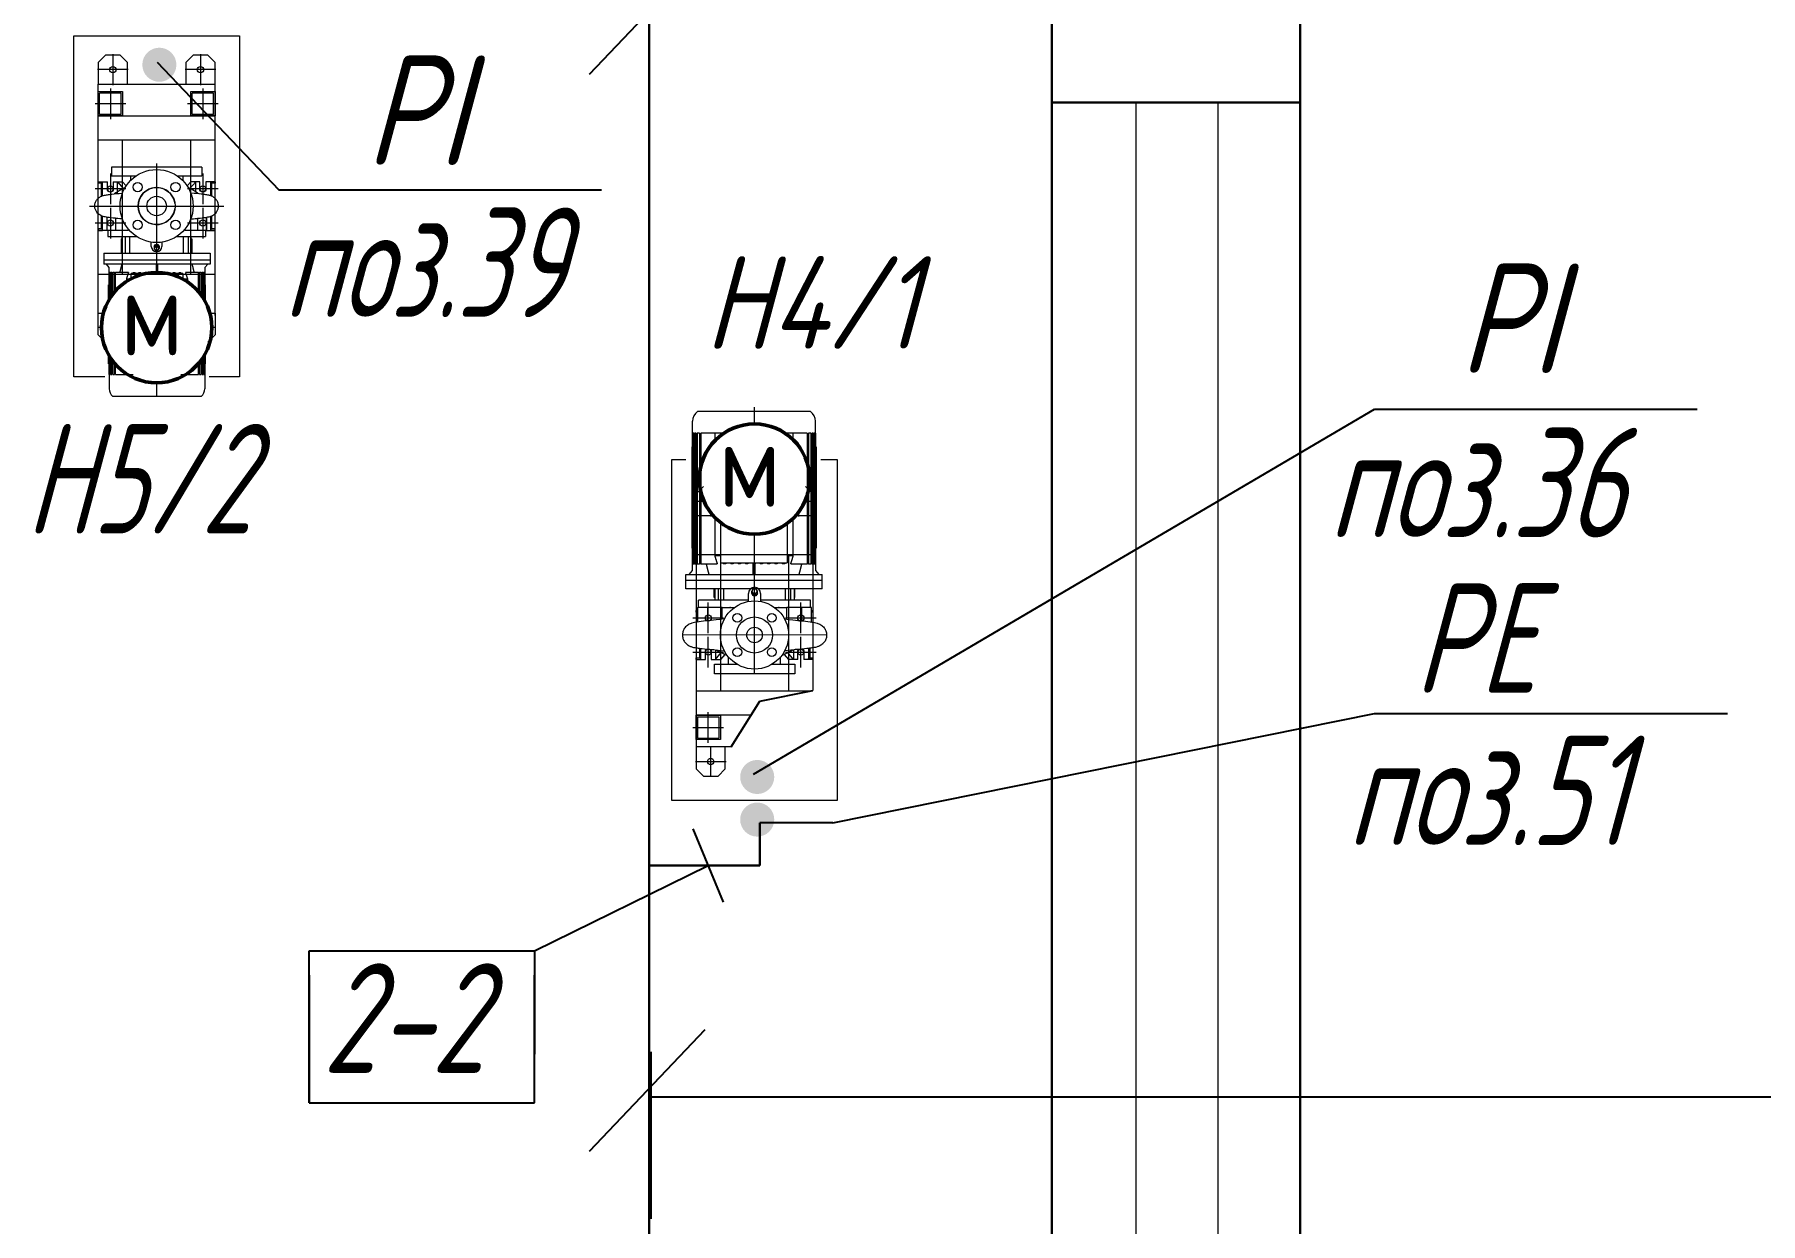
# Model space of a CAD drawing. Header units: millimetres. Extents: x 409 to 1826, y -2285 to 789.
# Drawn here: x 1062.7 to 1133.6, y 547.3 to 596.1 of the extents above; entities that cross this region are included whole.
import ezdxf

# ---------------------------------------------------------------- set-up
doc = ezdxf.new("R2010")
doc.units = ezdxf.units.MM
doc.linetypes.add('осевая', pattern=[50.8, 31.75, -6.35, 6.35, -6.35])
doc.linetypes.add('осевая2', pattern=[1.125, 0.75, -0.125, 0.125, -0.125])
for name, color, linetype, lineweight in [('1-основная-050 ж', 2, 'Continuous', 50), ('7-тонкая-текст.-02', 4, 'Continuous', 30), ('7-тонкая.текст-02', 4, 'Continuous', 30), ('Visible (ISO)', 7, 'Continuous', 50), ('АР_Стены наружные', 7, 'Continuous', 30), ('Опора', 22, 'Continuous', 15), ('осевая', 33, 'осевая', 13), ('Тонкая - 018', 254, 'Continuous', 18)]:
    doc.layers.add(name, color=color, linetype=linetype, lineweight=lineweight)
doc.layers.add('ТХ_Оси труб.', color=3, linetype='осевая')
doc.styles.add('2', font='simplex.shx', dxfattribs={"width": 0.8, "oblique": 15, "height": 3.5})
doc.styles.add('GOST тип А', font='GOST_A.TTF', dxfattribs={"oblique": 15})
doc.styles.get("Standard").update_dxf_attribs({"font": 'GOST_A.TTF', "oblique": 15})

msp = doc.modelspace()

# ---------------------------------------------------------------- hatches: boundary and pattern name
for points in [[(1068.541, 594.895, -1), (1067.141, 594.895, -1)], [(1093.096, 565.637, -1), (1091.696, 565.637, -1)], [(1093.096, 563.887, -1), (1091.696, 563.887, -1)]]:
    msp.add_hatch(color=7).paths.add_polyline_path(points)

# ---------------------------------------------------------------- linework, layer by layer
for p, q in [((1090.25, 599.5), (1085.5, 594.5)), ((1067.75, 595), (1072.75, 589.75)), ((1072.75, 589.75), (1082.5, 589.75)), ((1082.5, 589.75), (1086, 589.75)), ((1092.25, 565.75), (1117.75, 580.75)), ((1117.75, 580.75), (1123, 580.75)), ((1123, 580.75), (1131, 580.75)), ((1091.325, 566.87), (1092.5, 568.75)), ((1092.5, 568.75), (1094.686, 569.187)), ((1095.5, 563.75), (1117.75, 568.25)), ((1117.75, 568.25), (1132.25, 568.25)), ((1095.5, 563.75), (1092.5, 563.75)), ((1089.75, 563.5), (1091, 560.5)), ((1083.25, 558.5), (1090.375, 562)), ((1074, 552.25), (1074, 558.5)), ((1074, 558.5), (1078.5, 558.5)), ((1075.25, 558.5), (1083.25, 558.5)), ((1083.25, 558.5), (1083.25, 554.25)), ((1074, 557.5), (1074, 552.25)), ((1083.25, 552.25), (1083.25, 557.5)), ((1090.25, 555.25), (1085.5, 550.25)), ((1074, 552.25), (1078.5, 552.25)), ((1075.25, 552.25), (1083.25, 552.25)), ((1088.033, 552.5), (1187.25, 552.5))]:
    msp.add_line(p, q)
at = {"color": 7, "lineweight": 13}
for p, q in [((1064.329, 582.079), (1064.329, 596.079)), ((1064.329, 596.079), (1071.129, 596.079)), ((1071.129, 596.079), (1071.129, 582.079)), ((1065.6, 582.079), (1064.329, 582.079)), ((1071.129, 582.079), (1069.881, 582.079)), ((1088.886, 564.673), (1088.886, 578.673)), ((1088.886, 578.673), (1089.468, 578.673)), ((1095.007, 578.673), (1095.686, 578.673)), ((1095.686, 578.673), (1095.686, 564.673)), ((1095.686, 564.673), (1088.886, 564.673))]:
    msp.add_line(p, q, dxfattribs=at)
at = {"color": 7, "linetype": 'осевая2', "lineweight": 13, "ltscale": 50}
for p, q in [((1067.729, 590.84), (1067.729, 586.36)), ((1064.97, 589.092), (1070.487, 589.092)), ((1067.729, 581.831), (1067.729, 581.275))]:
    msp.add_line(p, q, dxfattribs=at)
at = {"lineweight": 30}
for p, q in [((1092.5, 563.75), (1092.5, 562)), ((1092.5, 562), (1087.961, 562))]:
    msp.add_line(p, q, dxfattribs=at)
at = {"ltscale": 0.8}
for q in [(1088.033, 547.488), (1088.033, 554.341), (1088.033, 547.488)]:
    msp.add_line((1088.033, 554.341), q, dxfattribs=at)
at = {"layer": '1-основная-050 ж', "color": 7, "lineweight": 30, "ltscale": 0.5}
msp.add_line((1087.961, 602.121), (1087.961, 491.722), dxfattribs=at)
at = {"layer": '1-основная-050 ж', "color": 7, "ltscale": 0.1}
for centre in [(1067.73, 584.095), (1092.284, 577.875)]:
    msp.add_circle(centre, 2.265, dxfattribs=at)
at = {"layer": 'Visible (ISO)', "color": 7, "lineweight": 13}
for p, q in [((1069.579, 590.692), (1065.879, 590.692)), ((1065.879, 590.692), (1065.879, 590.332)), ((1069.579, 590.692), (1069.579, 590.332)), ((1065.329, 590.092), (1065.509, 590.092)), ((1065.329, 590.032), (1065.329, 590.092)), ((1065.464, 590.032), (1065.329, 590.032)), ((1065.329, 589.411), (1065.329, 590.032)), ((1065.509, 590.062), (1065.464, 590.032)), ((1065.464, 589.496), (1065.464, 590.032)), ((1065.509, 590.092), (1065.709, 590.092)), ((1065.509, 590.092), (1065.509, 590.062)), ((1065.509, 589.513), (1065.509, 590.062)), ((1065.709, 589.792), (1065.709, 590.092)), ((1065.879, 590.332), (1066.885, 590.332)), ((1065.949, 590.092), (1065.949, 589.792)), ((1065.949, 590.092), (1066.121, 590.092)), ((1066.121, 589.603), (1066.121, 590.092)), ((1066.121, 590.092), (1066.329, 590.092)), ((1066.121, 590.092), (1066.36, 589.816)), ((1066.478, 589.92), (1066.329, 590.092)), ((1066.507, 589.963), (1066.505, 589.966)), ((1066.657, 590.332), (1066.657, 590.142)), ((1068.573, 590.332), (1069.579, 590.332)), ((1068.801, 590.332), (1068.801, 590.142)), ((1068.95, 589.963), (1068.952, 589.966)), ((1068.979, 589.92), (1069.129, 590.092)), ((1069.336, 590.092), (1069.097, 589.816)), ((1069.336, 590.092), (1069.129, 590.092)), ((1069.509, 590.092), (1069.336, 590.092)), ((1069.336, 589.674), (1069.336, 590.092)), ((1069.509, 589.792), (1069.509, 590.092)), ((1069.749, 590.092), (1069.749, 589.792)), ((1069.949, 590.092), (1069.749, 590.092)), ((1070.129, 590.092), (1069.949, 590.092)), ((1069.949, 590.062), (1069.949, 590.092)), ((1069.994, 590.032), (1069.949, 590.062)), ((1069.949, 589.513), (1069.949, 590.062)), ((1070.129, 590.032), (1069.994, 590.032)), ((1069.994, 589.496), (1069.994, 590.032)), ((1070.129, 590.092), (1070.129, 590.032)), ((1070.129, 589.411), (1070.129, 590.032)), ((1065.329, 588.152), (1065.329, 588.774)), ((1065.464, 588.152), (1065.464, 588.688)), ((1065.509, 588.092), (1065.509, 588.671)), ((1065.684, 588.624), (1065.684, 588.105)), ((1065.69, 588.623), (1065.69, 588.105)), ((1066.036, 588.585), (1066.036, 588.105)), ((1069.422, 588.105), (1069.422, 588.585)), ((1069.767, 588.623), (1069.767, 588.105)), ((1069.773, 588.624), (1069.773, 588.105)), ((1069.949, 588.092), (1069.949, 588.671)), ((1069.994, 588.152), (1069.994, 588.688)), ((1070.129, 588.152), (1070.129, 588.774)), ((1065.329, 588.152), (1065.329, 588.092)), ((1065.464, 588.152), (1065.329, 588.152)), ((1065.719, 588.092), (1065.329, 588.092)), ((1065.329, 588.092), (1065.509, 588.092)), ((1065.509, 588.122), (1065.464, 588.152)), ((1065.509, 588.092), (1065.509, 588.122)), ((1065.69, 588.105), (1065.684, 588.105)), ((1065.69, 588.105), (1065.727, 588.105)), ((1065.719, 588.105), (1065.719, 587.843)), ((1065.719, 587.843), (1066.899, 587.843)), ((1065.727, 588.105), (1066.573, 588.105)), ((1066.279, 587.742), (1066.307, 587.742)), ((1066.279, 587.742), (1066.279, 587.16)), ((1066.307, 587.16), (1066.307, 587.843)), ((1066.431, 587.843), (1066.431, 587.16)), ((1066.573, 588.136), (1066.573, 588.105)), ((1066.6, 588.105), (1066.573, 588.105)), ((1066.618, 587.843), (1066.618, 587.16)), ((1068.558, 587.843), (1069.738, 587.843)), ((1068.839, 587.16), (1068.839, 587.843)), ((1068.884, 588.105), (1068.857, 588.105)), ((1068.884, 588.136), (1068.884, 588.105)), ((1068.884, 588.105), (1069.73, 588.105)), ((1069.026, 587.843), (1069.026, 587.16)), ((1069.15, 587.16), (1069.15, 587.843)), ((1069.15, 587.742), (1069.178, 587.742)), ((1069.178, 587.742), (1069.178, 587.16)), ((1069.73, 588.105), (1069.767, 588.105)), ((1069.738, 588.105), (1069.738, 587.843)), ((1069.738, 588.092), (1070.129, 588.092)), ((1069.773, 588.105), (1069.767, 588.105)), ((1069.994, 588.152), (1069.949, 588.122)), ((1069.949, 588.122), (1069.949, 588.092)), ((1070.129, 588.092), (1069.949, 588.092)), ((1070.129, 588.152), (1069.994, 588.152)), ((1070.129, 588.092), (1070.129, 588.152)), ((1065.56, 587.16), (1069.93, 587.16)), ((1065.56, 587.16), (1065.56, 586.885)), ((1067.51, 587.433), (1067.51, 587.608)), ((1067.628, 587.433), (1067.678, 587.515)), ((1067.628, 587.433), (1067.628, 587.349)), ((1067.678, 587.431), (1067.628, 587.349)), ((1067.628, 587.349), (1067.678, 587.267)), ((1067.678, 587.515), (1067.678, 587.431)), ((1067.678, 587.515), (1067.779, 587.515)), ((1067.779, 587.431), (1067.678, 587.431)), ((1067.678, 587.267), (1067.779, 587.267)), ((1067.779, 587.515), (1067.779, 587.431)), ((1067.779, 587.515), (1067.83, 587.433)), ((1067.83, 587.349), (1067.779, 587.431)), ((1067.779, 587.267), (1067.83, 587.349)), ((1067.83, 587.433), (1067.83, 587.349)), ((1067.947, 587.608), (1067.947, 587.433)), ((1069.93, 587.16), (1069.93, 586.885)), ((1065.56, 586.885), (1069.93, 586.885)), ((1065.56, 586.885), (1069.93, 586.885)), ((1065.56, 586.885), (1065.56, 586.698)), ((1069.93, 586.698), (1065.56, 586.698)), ((1065.779, 586.571), (1065.664, 586.698)), ((1065.779, 586.361), (1065.779, 586.571)), ((1065.779, 585.244), (1065.779, 586.361)), ((1065.779, 586.361), (1065.779, 586.361)), ((1065.779, 586.361), (1065.779, 585.244)), ((1065.788, 586.361), (1065.798, 586.361)), ((1065.788, 585.26), (1065.788, 586.361)), ((1065.798, 585.276), (1065.798, 586.361)), ((1065.827, 586.361), (1065.798, 586.361)), ((1065.827, 586.361), (1065.846, 586.361)), ((1065.827, 585.322), (1065.827, 586.361)), ((1065.846, 585.352), (1065.846, 586.361)), ((1065.896, 586.361), (1065.846, 586.361)), ((1065.896, 586.361), (1065.926, 586.361)), ((1065.896, 585.423), (1065.896, 586.361)), ((1065.926, 585.464), (1065.926, 586.361)), ((1065.999, 586.361), (1065.926, 586.361)), ((1065.999, 586.361), (1066.042, 586.361)), ((1065.999, 585.555), (1065.999, 586.361)), ((1066.042, 585.605), (1066.042, 586.361)), ((1066.57, 586.361), (1066.042, 586.361)), ((1068.807, 586.323), (1066.684, 586.323)), ((1066.684, 586.104), (1066.684, 586.323)), ((1066.762, 586.361), (1066.841, 586.361)), ((1066.762, 586.323), (1066.762, 586.361)), ((1066.841, 586.323), (1066.841, 586.361)), ((1066.998, 586.361), (1067.077, 586.361)), ((1066.998, 586.323), (1066.998, 586.361)), ((1067.077, 586.323), (1067.077, 586.361)), ((1067.234, 586.323), (1067.234, 586.361)), ((1067.234, 586.361), (1067.313, 586.361)), ((1067.313, 586.323), (1067.313, 586.361)), ((1067.47, 586.323), (1067.47, 586.361)), ((1067.47, 586.361), (1067.549, 586.361)), ((1067.549, 586.323), (1067.549, 586.361)), ((1067.706, 586.698), (1067.706, 586.571)), ((1067.706, 586.571), (1067.706, 586.361)), ((1067.706, 586.571), (1067.785, 586.571)), ((1067.706, 586.323), (1067.706, 586.361)), ((1067.706, 586.361), (1067.745, 586.361)), ((1067.745, 586.361), (1067.785, 586.361)), ((1067.785, 586.571), (1067.785, 586.698)), ((1067.785, 586.361), (1067.785, 586.571)), ((1067.785, 586.323), (1067.785, 586.361)), ((1067.942, 586.323), (1067.942, 586.361)), ((1067.942, 586.361), (1068.021, 586.361)), ((1068.021, 586.323), (1068.021, 586.361)), ((1068.178, 586.323), (1068.178, 586.361)), ((1068.178, 586.361), (1068.257, 586.361)), ((1068.257, 586.323), (1068.257, 586.361)), ((1068.414, 586.361), (1068.493, 586.361)), ((1068.414, 586.323), (1068.414, 586.361)), ((1068.493, 586.323), (1068.493, 586.361)), ((1068.65, 586.361), (1068.729, 586.361)), ((1068.65, 586.323), (1068.65, 586.361)), ((1068.729, 586.323), (1068.729, 586.361)), ((1068.807, 586.323), (1068.807, 586.088)), ((1069.448, 586.361), (1068.92, 586.361)), ((1069.448, 586.361), (1069.491, 586.361)), ((1069.448, 585.571), (1069.448, 586.361)), ((1069.491, 585.519), (1069.491, 586.361)), ((1069.564, 586.361), (1069.491, 586.361)), ((1069.564, 586.361), (1069.595, 586.361)), ((1069.564, 585.424), (1069.564, 586.361)), ((1069.595, 585.381), (1069.595, 586.361)), ((1069.644, 586.361), (1069.595, 586.361)), ((1069.644, 586.361), (1069.664, 586.361)), ((1069.644, 585.306), (1069.644, 586.361)), ((1069.664, 585.275), (1069.664, 586.361)), ((1069.692, 586.361), (1069.664, 586.361)), ((1069.692, 586.361), (1069.702, 586.361)), ((1069.692, 585.226), (1069.692, 586.361)), ((1069.702, 585.21), (1069.702, 586.361)), ((1069.711, 585.193), (1069.711, 586.361)), ((1069.712, 586.361), (1069.711, 586.361)), ((1069.826, 586.698), (1069.712, 586.571)), ((1069.712, 586.571), (1069.712, 586.361)), ((1069.712, 586.361), (1069.712, 585.192)), ((1069.93, 586.885), (1069.93, 586.698)), ((1065.779, 585.849), (1065.747, 585.849)), ((1065.747, 585.125), (1065.747, 585.849)), ((1066.486, 586.099), (1066.684, 586.099)), ((1066.486, 586.099), (1066.486, 585.987)), ((1068.807, 586.099), (1069.005, 586.099)), ((1069.005, 585.968), (1069.005, 586.099)), ((1069.743, 585.849), (1069.712, 585.849)), ((1069.743, 585.125), (1069.743, 585.849)), ((1065.779, 585.125), (1065.747, 585.125)), ((1069.743, 585.125), (1069.712, 585.125)), ((1065.747, 582.602), (1065.747, 583.002)), ((1065.779, 582.947), (1065.779, 581.585)), ((1065.779, 582.165), (1065.779, 582.946)), ((1065.788, 582.165), (1065.788, 582.93)), ((1065.798, 582.165), (1065.798, 582.915)), ((1065.827, 582.165), (1065.827, 582.869)), ((1065.846, 582.165), (1065.846, 582.839)), ((1065.896, 582.165), (1065.896, 582.768)), ((1065.926, 582.165), (1065.926, 582.727)), ((1069.564, 582.165), (1069.564, 582.766)), ((1069.595, 582.165), (1069.595, 582.809)), ((1069.644, 582.165), (1069.644, 582.884)), ((1069.664, 582.165), (1069.664, 582.916)), ((1069.692, 582.165), (1069.692, 582.964)), ((1069.702, 582.165), (1069.702, 582.981)), ((1069.711, 582.165), (1069.711, 582.998)), ((1069.712, 582.998), (1069.712, 581.585)), ((1069.743, 582.602), (1069.743, 583.057)), ((1065.747, 582.602), (1065.779, 582.602)), ((1065.779, 582.165), (1065.788, 582.165)), ((1065.798, 582.165), (1065.827, 582.165)), ((1065.846, 582.165), (1065.896, 582.165)), ((1065.926, 582.165), (1065.999, 582.165)), ((1065.999, 582.165), (1065.999, 582.636)), ((1066.042, 582.165), (1066.042, 582.586)), ((1066.042, 582.165), (1066.762, 582.165)), ((1066.486, 582.203), (1066.486, 582.165)), ((1068.729, 582.165), (1069.448, 582.165)), ((1069.005, 582.165), (1069.005, 582.223)), ((1069.448, 582.165), (1069.448, 582.62)), ((1069.491, 582.165), (1069.491, 582.671)), ((1069.491, 582.165), (1069.564, 582.165)), ((1069.595, 582.165), (1069.644, 582.165)), ((1069.664, 582.165), (1069.692, 582.165)), ((1069.702, 582.165), (1069.711, 582.165)), ((1069.712, 582.602), (1069.743, 582.602)), ((1065.932, 581.274), (1069.558, 581.274)), ((1094.588, 580.649), (1089.941, 580.649)), ((1089.744, 574.386), (1089.744, 580.249)), ((1094.784, 574.386), (1094.784, 580.249)), ((1089.744, 579.202), (1089.704, 579.202)), ((1089.704, 579.202), (1089.704, 578.274)), ((1089.745, 579.762), (1089.745, 574.386)), ((1089.757, 579.762), (1089.745, 579.762)), ((1089.757, 579.762), (1089.757, 574.386)), ((1089.769, 579.762), (1089.769, 574.386)), ((1089.806, 579.762), (1089.769, 579.762)), ((1089.806, 579.762), (1089.806, 574.386)), ((1089.831, 579.762), (1089.831, 574.386)), ((1089.894, 579.762), (1089.831, 579.762)), ((1089.894, 579.762), (1089.894, 574.386)), ((1089.933, 579.762), (1089.933, 574.386)), ((1090.027, 579.762), (1089.933, 579.762)), ((1090.027, 579.762), (1090.027, 574.386)), ((1090.082, 579.762), (1090.082, 577.282)), ((1091.004, 579.762), (1090.082, 579.762)), ((1090.65, 579.762), (1090.65, 579.444)), ((1091.004, 579.762), (1091.004, 579.743)), ((1094.447, 579.762), (1093.524, 579.762)), ((1093.878, 579.483), (1093.878, 579.762)), ((1094.447, 579.762), (1094.447, 577.282)), ((1094.502, 579.762), (1094.502, 574.386)), ((1094.595, 579.762), (1094.502, 579.762)), ((1094.595, 579.762), (1094.595, 574.386)), ((1094.634, 579.762), (1094.634, 574.386)), ((1094.698, 579.762), (1094.634, 579.762)), ((1094.698, 579.762), (1094.698, 574.386)), ((1094.723, 579.762), (1094.723, 574.386)), ((1094.759, 579.762), (1094.723, 579.762)), ((1094.759, 579.762), (1094.759, 574.386)), ((1094.772, 579.762), (1094.772, 574.386)), ((1094.784, 579.762), (1094.772, 579.762)), ((1094.784, 579.762), (1094.784, 574.386)), ((1094.824, 579.202), (1094.784, 579.202)), ((1094.824, 579.202), (1094.824, 578.274)), ((1089.744, 578.274), (1089.704, 578.274)), ((1089.704, 578.274), (1089.704, 575.97)), ((1094.824, 578.274), (1094.784, 578.274)), ((1094.824, 578.274), (1094.824, 575.97)), ((1090.138, 577.282), (1090.082, 577.282)), ((1090.082, 577.282), (1090.082, 576.962)), ((1094.447, 577.282), (1094.391, 577.282)), ((1094.447, 577.282), (1094.447, 576.962)), ((1090.082, 576.962), (1090.138, 576.962)), ((1090.082, 576.962), (1090.082, 574.386)), ((1090.211, 576.962), (1090.138, 576.962)), ((1094.391, 576.962), (1094.356, 576.962)), ((1094.391, 576.962), (1094.447, 576.962)), ((1094.447, 576.962), (1094.447, 574.386)), ((1089.704, 575.97), (1089.744, 575.97)), ((1089.704, 575.97), (1089.704, 575.042)), ((1090.65, 576.306), (1090.65, 574.722)), ((1090.904, 574.434), (1090.904, 576.079)), ((1093.624, 576.049), (1093.624, 574.434)), ((1093.878, 574.722), (1093.878, 576.266)), ((1094.784, 575.97), (1094.824, 575.97)), ((1094.824, 575.97), (1094.824, 575.042)), ((1089.704, 575.042), (1089.744, 575.042)), ((1094.784, 575.042), (1094.824, 575.042)), ((1089.744, 574.386), (1089.745, 574.386)), ((1089.744, 574.117), (1089.744, 574.386)), ((1089.769, 574.386), (1089.757, 574.386)), ((1089.769, 574.386), (1089.806, 574.386)), ((1089.831, 574.386), (1089.806, 574.386)), ((1089.831, 574.386), (1089.894, 574.386)), ((1089.933, 574.386), (1089.894, 574.386)), ((1089.933, 574.386), (1090.027, 574.386)), ((1090.082, 574.386), (1090.027, 574.386)), ((1090.082, 574.386), (1090.758, 574.386)), ((1090.904, 574.722), (1090.65, 574.722)), ((1090.904, 574.434), (1093.624, 574.434)), ((1091.004, 574.434), (1091.004, 574.386)), ((1091.105, 574.386), (1091.004, 574.386)), ((1091.105, 574.434), (1091.105, 574.386)), ((1091.307, 574.434), (1091.307, 574.386)), ((1091.407, 574.386), (1091.307, 574.386)), ((1091.407, 574.434), (1091.407, 574.386)), ((1091.609, 574.434), (1091.609, 574.386)), ((1091.71, 574.386), (1091.609, 574.386)), ((1091.71, 574.434), (1091.71, 574.386)), ((1091.911, 574.434), (1091.911, 574.386)), ((1092.012, 574.386), (1091.911, 574.386)), ((1092.012, 574.434), (1092.012, 574.386)), ((1092.214, 574.434), (1092.214, 574.386)), ((1092.214, 574.386), (1092.214, 574.117)), ((1092.264, 574.386), (1092.214, 574.386)), ((1092.315, 574.386), (1092.264, 574.386)), ((1092.315, 574.434), (1092.315, 574.386)), ((1092.315, 574.117), (1092.315, 574.386)), ((1092.516, 574.434), (1092.516, 574.386)), ((1092.617, 574.386), (1092.516, 574.386)), ((1092.617, 574.434), (1092.617, 574.386)), ((1092.819, 574.434), (1092.819, 574.386)), ((1092.919, 574.386), (1092.819, 574.386)), ((1092.919, 574.434), (1092.919, 574.386)), ((1093.121, 574.434), (1093.121, 574.386)), ((1093.222, 574.386), (1093.121, 574.386)), ((1093.222, 574.434), (1093.222, 574.386)), ((1093.423, 574.434), (1093.423, 574.386)), ((1093.524, 574.386), (1093.423, 574.386)), ((1093.524, 574.434), (1093.524, 574.386)), ((1093.878, 574.722), (1093.624, 574.722)), ((1093.77, 574.386), (1094.447, 574.386)), ((1094.502, 574.386), (1094.447, 574.386)), ((1094.502, 574.386), (1094.595, 574.386)), ((1094.634, 574.386), (1094.595, 574.386)), ((1094.634, 574.386), (1094.698, 574.386)), ((1094.723, 574.386), (1094.698, 574.386)), ((1094.723, 574.386), (1094.759, 574.386)), ((1094.772, 574.386), (1094.759, 574.386)), ((1094.784, 574.386), (1094.784, 574.386)), ((1094.784, 574.386), (1094.784, 574.117)), ((1089.464, 573.954), (1095.064, 573.954)), ((1089.464, 573.714), (1089.464, 573.954)), ((1095.064, 573.714), (1089.464, 573.714)), ((1089.464, 573.362), (1089.464, 573.714)), ((1095.064, 573.714), (1089.464, 573.714)), ((1089.598, 573.954), (1089.744, 574.117)), ((1092.214, 574.117), (1092.214, 573.954)), ((1092.315, 574.117), (1092.214, 574.117)), ((1092.315, 573.954), (1092.315, 574.117)), ((1094.784, 574.117), (1094.931, 573.954)), ((1095.064, 573.714), (1095.064, 573.954)), ((1095.064, 573.362), (1095.064, 573.714)), ((1095.064, 573.362), (1089.464, 573.362)), ((1092.036, 572.899), (1089.986, 572.899)), ((1089.986, 572.599), (1089.986, 572.899)), ((1090.626, 573.014), (1090.626, 573.362)), ((1090.659, 573.014), (1090.626, 573.014)), ((1090.659, 573.362), (1090.659, 572.899)), ((1090.801, 572.899), (1090.801, 573.362)), ((1091.015, 573.362), (1091.015, 572.899)), ((1092.036, 572.846), (1092.036, 573.179)), ((1092.228, 573.368), (1092.17, 573.274)), ((1092.17, 573.179), (1092.17, 573.274)), ((1092.17, 573.274), (1092.228, 573.18)), ((1092.228, 573.085), (1092.17, 573.179)), ((1092.343, 573.368), (1092.228, 573.368)), ((1092.228, 573.18), (1092.343, 573.18)), ((1092.228, 573.085), (1092.228, 573.18)), ((1092.343, 573.085), (1092.228, 573.085)), ((1092.401, 573.274), (1092.343, 573.368)), ((1092.343, 573.18), (1092.401, 573.274)), ((1092.343, 573.085), (1092.343, 573.18)), ((1092.401, 573.179), (1092.343, 573.085)), ((1092.401, 573.179), (1092.401, 573.274)), ((1092.536, 573.179), (1092.536, 572.846)), ((1094.586, 572.899), (1092.536, 572.899)), ((1093.556, 572.899), (1093.556, 573.362)), ((1093.77, 572.899), (1093.77, 573.362)), ((1093.912, 573.362), (1093.912, 572.899)), ((1093.945, 573.014), (1093.912, 573.014)), ((1093.945, 573.014), (1093.945, 573.362)), ((1094.586, 572.599), (1094.586, 572.899)), ((1089.946, 572.469), (1089.886, 572.469)), ((1089.886, 572.409), (1089.886, 572.469)), ((1089.946, 572.409), (1089.886, 572.409)), ((1089.886, 572.409), (1089.886, 571.995)), ((1089.946, 572.599), (1089.952, 572.599)), ((1089.946, 572.004), (1089.946, 572.599)), ((1089.995, 572.599), (1089.952, 572.599)), ((1089.952, 572.005), (1089.952, 572.599)), ((1090.963, 572.599), (1089.995, 572.599)), ((1090.348, 572.599), (1090.348, 572.049)), ((1090.963, 572.599), (1091.459, 572.599)), ((1090.963, 572.177), (1090.963, 572.599)), ((1091.299, 572.599), (1091.275, 572.599)), ((1091.275, 572.577), (1091.275, 572.599)), ((1093.112, 572.599), (1093.608, 572.599)), ((1093.296, 572.599), (1093.272, 572.599)), ((1093.296, 572.577), (1093.296, 572.599)), ((1093.608, 572.177), (1093.608, 572.599)), ((1094.576, 572.599), (1093.608, 572.599)), ((1094.223, 572.049), (1094.223, 572.599)), ((1094.619, 572.599), (1094.576, 572.599)), ((1094.619, 572.599), (1094.626, 572.599)), ((1094.619, 572.005), (1094.619, 572.599)), ((1094.626, 572.004), (1094.626, 572.599)), ((1094.626, 572.469), (1094.686, 572.469)), ((1094.686, 572.409), (1094.626, 572.409)), ((1094.686, 572.469), (1094.686, 572.409)), ((1094.686, 572.409), (1094.686, 571.995)), ((1089.886, 570.943), (1089.886, 570.529)), ((1090.021, 570.922), (1090.021, 570.529)), ((1090.066, 570.916), (1090.066, 570.499)), ((1090.266, 570.469), (1090.266, 570.769)), ((1090.506, 570.769), (1090.506, 570.469)), ((1090.678, 570.86), (1090.678, 570.469)), ((1090.678, 570.469), (1090.917, 570.745)), ((1091.063, 570.673), (1090.886, 570.469)), ((1093.508, 570.673), (1093.686, 570.469)), ((1093.893, 570.469), (1093.654, 570.745)), ((1093.893, 570.86), (1093.893, 570.469)), ((1094.066, 570.469), (1094.066, 570.769)), ((1094.306, 570.769), (1094.306, 570.469)), ((1094.506, 570.916), (1094.506, 570.499)), ((1094.551, 570.922), (1094.551, 570.529)), ((1094.686, 570.943), (1094.686, 570.529)), ((1089.886, 570.529), (1090.021, 570.529)), ((1089.886, 570.469), (1089.886, 570.529)), ((1089.886, 570.469), (1090.066, 570.469)), ((1090.021, 570.529), (1090.066, 570.499)), ((1090.066, 570.499), (1090.066, 570.469)), ((1090.066, 570.469), (1090.266, 570.469)), ((1090.506, 570.469), (1090.678, 570.469)), ((1090.636, 569.869), (1090.636, 570.269)), ((1090.636, 570.269), (1091.564, 570.269)), ((1090.678, 570.469), (1090.886, 570.469)), ((1091.214, 570.269), (1091.214, 570.568)), ((1093.007, 570.269), (1093.936, 570.269)), ((1093.358, 570.269), (1093.358, 570.568)), ((1093.893, 570.469), (1093.686, 570.469)), ((1094.066, 570.469), (1093.893, 570.469)), ((1093.936, 570.269), (1093.936, 569.869)), ((1094.506, 570.469), (1094.306, 570.469)), ((1094.506, 570.499), (1094.551, 570.529)), ((1094.506, 570.469), (1094.506, 570.499)), ((1094.686, 570.469), (1094.506, 570.469)), ((1094.551, 570.529), (1094.686, 570.529)), ((1094.686, 570.529), (1094.686, 570.469)), ((1093.936, 569.869), (1090.636, 569.869))]:
    msp.add_line(p, q, dxfattribs=at)
for centre, radius in [((1067.729, 589.092), 1.5), ((1066.951, 589.87), 0.19), ((1067.729, 589.092), 0.76), ((1068.506, 589.87), 0.19), ((1067.729, 589.092), 0.4), ((1066.951, 588.315), 0.19), ((1068.506, 588.315), 0.19), ((1092.286, 571.469), 1.4), ((1091.578, 572.176), 0.18), ((1092.286, 571.469), 0.74), ((1092.993, 572.176), 0.18), ((1092.286, 571.469), 0.32), ((1091.578, 570.762), 0.18), ((1092.993, 570.762), 0.18)]:
    msp.add_circle(centre, radius, dxfattribs=at)
for centre, radius, start, end in [((1065.829, 589.792), 0.12, 180, 0), ((1067.729, 587.233), 2.922, 116.22766, 126.16474), ((1067.729, 589.092), 0.76, 6.80099, 353.19901), ((1067.729, 587.233), 2.922, 53.83526, 63.77234), ((1069.629, 589.792), 0.12, 180, 0), ((1067.729, 587.433), 0.218, 180, 0), ((1066.172, 581.585), 0.393, 180, 232.42421), ((1069.319, 581.585), 0.393, 307.57579, 0), ((1090.248, 580.249), 0.504, 127.57579, 180), ((1094.28, 580.249), 0.504, 0, 52.42421), ((1092.286, 573.179), 0.25, 0, 180), ((1090.386, 570.769), 0.12, 0, 180), ((1092.286, 573.327), 2.922, 237.82251, 247.47889), ((1092.286, 573.327), 2.922, 292.52111, 302.17749), ((1094.186, 570.769), 0.12, 0, 180)]:
    msp.add_arc(centre, radius, start, end, dxfattribs=at)
for points, knots in [([(1066.327, 588.559), (1066.154, 588.579), (1066.094, 588.584), (1065.903, 588.6), (1065.8, 588.613), (1065.645, 588.637), (1065.592, 588.647), (1065.51, 588.671), (1065.489, 588.677), (1065.443, 588.697), (1065.42, 588.708), (1065.375, 588.736), (1065.353, 588.752), (1065.31, 588.79), (1065.29, 588.813), (1065.248, 588.87), (1065.229, 588.906), (1065.2, 588.985), (1065.191, 589.03), (1065.187, 589.121), (1065.193, 589.168), (1065.218, 589.256), (1065.238, 589.299), (1065.289, 589.373), (1065.321, 589.406), (1065.367, 589.443), (1065.382, 589.453), (1065.417, 589.475), (1065.437, 589.485), (1065.471, 589.5), (1065.485, 589.505), (1065.518, 589.516), (1065.535, 589.521), (1065.603, 589.539), (1065.652, 589.548), (1065.765, 589.566), (1065.824, 589.574), (1066.001, 589.594), (1066.151, 589.605), (1066.307, 589.616), (1066.308, 589.616), (1066.324, 589.618)], [0.991028, 0.991028, 0.991028, 0.991028, 2.309248, 2.309248, 5.540259, 5.540259, 8.269099, 8.269099, 9.120029, 9.120029, 9.69647, 9.69647, 10.193736, 10.193736, 10.72663, 10.72663, 11.415598, 11.415598, 12.184885, 12.184885, 12.973734, 12.973734, 13.763298, 13.763298, 14.53476, 14.53476, 14.862615, 14.862615, 15.371513, 15.371513, 15.856622, 15.856622, 16.639947, 16.639947, 18.985713, 18.985713, 20.993304, 20.993304, 24.198958, 24.198958, 24.21666, 24.21666, 24.21666, 24.21666]), ([(1069.13, 588.559), (1069.303, 588.579), (1069.363, 588.584), (1069.555, 588.6), (1069.657, 588.613), (1069.812, 588.637), (1069.865, 588.647), (1069.947, 588.671), (1069.968, 588.677), (1070.014, 588.697), (1070.037, 588.708), (1070.082, 588.736), (1070.104, 588.752), (1070.147, 588.79), (1070.168, 588.813), (1070.209, 588.87), (1070.228, 588.906), (1070.258, 588.985), (1070.266, 589.03), (1070.27, 589.121), (1070.264, 589.168), (1070.239, 589.256), (1070.219, 589.299), (1070.168, 589.373), (1070.137, 589.406), (1070.09, 589.443), (1070.076, 589.453), (1070.041, 589.475), (1070.02, 589.485), (1069.986, 589.5), (1069.972, 589.505), (1069.939, 589.516), (1069.922, 589.521), (1069.854, 589.539), (1069.805, 589.548), (1069.692, 589.566), (1069.633, 589.574), (1069.456, 589.594), (1069.306, 589.605), (1069.151, 589.616), (1069.15, 589.616), (1069.134, 589.618)], [0.991028, 0.991028, 0.991028, 0.991028, 2.309248, 2.309248, 5.540259, 5.540259, 8.269099, 8.269099, 9.120029, 9.120029, 9.69647, 9.69647, 10.193736, 10.193736, 10.72663, 10.72663, 11.415598, 11.415598, 12.184885, 12.184885, 12.973734, 12.973734, 13.763298, 13.763298, 14.53476, 14.53476, 14.862615, 14.862615, 15.371513, 15.371513, 15.856622, 15.856622, 16.639947, 16.639947, 18.985713, 18.985713, 20.993304, 20.993304, 24.198958, 24.198958, 24.21666, 24.21666, 24.21666, 24.21666]), ([(1091.053, 572.132), (1090.502, 572.061), (1090.394, 572.053), (1090.143, 572.032), (1090.025, 572.017), (1089.848, 571.989), (1089.787, 571.978), (1089.694, 571.951), (1089.67, 571.944), (1089.616, 571.921), (1089.59, 571.908), (1089.539, 571.876), (1089.513, 571.858), (1089.465, 571.814), (1089.441, 571.788), (1089.394, 571.723), (1089.372, 571.682), (1089.338, 571.591), (1089.328, 571.539), (1089.324, 571.436), (1089.33, 571.382), (1089.359, 571.281), (1089.383, 571.232), (1089.441, 571.147), (1089.477, 571.11), (1089.53, 571.067), (1089.546, 571.056), (1089.586, 571.031), (1089.61, 571.019), (1089.648, 571.002), (1089.665, 570.996), (1089.703, 570.983), (1089.722, 570.978), (1089.8, 570.958), (1089.856, 570.947), (1089.985, 570.927), (1090.052, 570.917), (1090.256, 570.894), (1090.427, 570.881), (1090.607, 570.869), (1090.61, 570.869), (1091.048, 570.814)], [0.313348, 0.313348, 0.313348, 0.313348, 2.309248, 2.309248, 5.540259, 5.540259, 8.269099, 8.269099, 9.120029, 9.120029, 9.69647, 9.69647, 10.193736, 10.193736, 10.72663, 10.72663, 11.415598, 11.415598, 12.184885, 12.184885, 12.973734, 12.973734, 13.763298, 13.763298, 14.53476, 14.53476, 14.862615, 14.862615, 15.371513, 15.371513, 15.856622, 15.856622, 16.639947, 16.639947, 18.985713, 18.985713, 20.993304, 20.993304, 24.198958, 24.198958, 24.250614, 24.250614, 24.250614, 24.250614]), ([(1093.518, 572.132), (1094.069, 572.061), (1094.177, 572.053), (1094.428, 572.032), (1094.546, 572.017), (1094.723, 571.989), (1094.784, 571.978), (1094.877, 571.951), (1094.901, 571.944), (1094.955, 571.921), (1094.981, 571.908), (1095.032, 571.876), (1095.058, 571.858), (1095.106, 571.814), (1095.13, 571.788), (1095.177, 571.723), (1095.199, 571.682), (1095.233, 571.591), (1095.243, 571.539), (1095.247, 571.436), (1095.241, 571.382), (1095.212, 571.281), (1095.189, 571.232), (1095.13, 571.147), (1095.094, 571.11), (1095.041, 571.067), (1095.025, 571.056), (1094.985, 571.031), (1094.961, 571.019), (1094.923, 571.002), (1094.906, 570.996), (1094.868, 570.983), (1094.849, 570.978), (1094.771, 570.958), (1094.715, 570.947), (1094.586, 570.927), (1094.519, 570.917), (1094.315, 570.894), (1094.144, 570.881), (1093.964, 570.869), (1093.961, 570.869), (1093.523, 570.814)], [0.313348, 0.313348, 0.313348, 0.313348, 2.309248, 2.309248, 5.540259, 5.540259, 8.269099, 8.269099, 9.120029, 9.120029, 9.69647, 9.69647, 10.193736, 10.193736, 10.72663, 10.72663, 11.415598, 11.415598, 12.184885, 12.184885, 12.973734, 12.973734, 13.763298, 13.763298, 14.53476, 14.53476, 14.862615, 14.862615, 15.371513, 15.371513, 15.856622, 15.856622, 16.639947, 16.639947, 18.985713, 18.985713, 20.993304, 20.993304, 24.198958, 24.198958, 24.250614, 24.250614, 24.250614, 24.250614])]:
    msp.add_open_spline(points, degree=3, knots=knots, dxfattribs=at)
for points, weights in [([(1066.298, 586.698), (1066.257, 586.534), (1066.213, 586.361)], [1, 1.00040038941, 1]), ([(1066.57, 586.361), (1066.529, 586.234), (1066.486, 586.099)], [1, 1.00036267112, 1]), ([(1069.005, 586.099), (1068.962, 586.234), (1068.92, 586.361)], [1, 1.00036267113, 1]), ([(1069.277, 586.361), (1069.234, 586.534), (1069.193, 586.698)], [1, 1.00040038809, 1]), ([(1090.301, 574.386), (1090.357, 574.164), (1090.409, 573.954)], [1, 1.00040038809, 1]), ([(1090.65, 574.722), (1090.706, 574.548), (1090.758, 574.386)], [1, 1.00036267113, 1]), ([(1093.77, 574.386), (1093.823, 574.548), (1093.878, 574.722)], [1, 1.00036267112, 1]), ([(1094.119, 573.954), (1094.172, 574.164), (1094.227, 574.386)], [1, 1.00040038941, 1])]:
    msp.add_rational_spline(points, weights, degree=2, dxfattribs=at)
at = {"layer": 'АР_Стены наружные', "ltscale": 1000}
for p, q in [((1114.695, 242.732), (1114.695, 670.125)), ((1104.495, 242.732), (1104.495, 613.621))]:
    msp.add_line(p, q, dxfattribs=at)
at = {"layer": 'АР_Стены наружные', "ltscale": 0.1}
msp.add_line((1104.495, 593.348), (1114.695, 593.348), dxfattribs=at)
at = {"layer": 'Опора', "color": 7, "lineweight": 13, "ltscale": 2}
for p, q in [((1065.329, 594.993), (1065.629, 595.293)), ((1065.329, 594.993), (1065.629, 595.293)), ((1065.329, 594.993), (1065.329, 594.093)), ((1065.329, 594.993), (1065.329, 594.093)), ((1066.229, 595.293), (1065.629, 595.293)), ((1066.229, 595.293), (1065.629, 595.293)), ((1066.229, 595.293), (1066.529, 594.993)), ((1066.229, 595.293), (1066.529, 594.993)), ((1066.529, 594.093), (1066.529, 594.993)), ((1066.529, 594.093), (1066.529, 594.993)), ((1068.929, 594.993), (1069.229, 595.293)), ((1068.929, 594.993), (1069.229, 595.293)), ((1068.929, 594.993), (1068.929, 594.093)), ((1068.929, 594.993), (1068.929, 594.093)), ((1069.829, 595.293), (1069.229, 595.293)), ((1069.829, 595.293), (1069.229, 595.293)), ((1069.829, 595.293), (1070.129, 594.993)), ((1069.829, 595.293), (1070.129, 594.993)), ((1070.129, 594.093), (1070.129, 594.993)), ((1070.129, 594.093), (1070.129, 594.993)), ((1065.329, 594.093), (1070.129, 594.093)), ((1065.329, 592.493), (1065.329, 594.093)), ((1065.329, 594.093), (1070.129, 594.093)), ((1065.329, 592.493), (1065.329, 594.093)), ((1070.129, 592.493), (1070.129, 594.093)), ((1070.129, 592.493), (1070.129, 594.093)), ((1065.389, 592.853), (1065.389, 593.733)), ((1066.269, 593.733), (1065.389, 593.733)), ((1065.389, 592.853), (1065.389, 593.733)), ((1066.269, 593.733), (1065.389, 593.733)), ((1066.269, 592.853), (1066.269, 593.733)), ((1066.269, 592.853), (1066.269, 593.733)), ((1069.189, 592.853), (1069.189, 593.733)), ((1070.069, 593.733), (1069.189, 593.733)), ((1069.189, 592.853), (1069.189, 593.733)), ((1070.069, 593.733), (1069.189, 593.733)), ((1070.069, 592.853), (1070.069, 593.733)), ((1070.069, 592.853), (1070.069, 593.733)), ((1065.329, 592.793), (1070.129, 592.793)), ((1065.329, 592.793), (1070.129, 592.793)), ((1066.269, 592.853), (1065.389, 592.853)), ((1066.269, 592.853), (1065.389, 592.853)), ((1070.069, 592.853), (1069.189, 592.853)), ((1070.069, 592.853), (1069.189, 592.853)), ((1065.329, 584.595), (1065.329, 592.493)), ((1065.329, 584.595), (1065.329, 592.493)), ((1070.129, 584.595), (1070.129, 592.493)), ((1070.129, 584.595), (1070.129, 592.493)), ((1070.129, 591.793), (1065.329, 591.793)), ((1070.129, 591.793), (1065.329, 591.793)), ((1066.329, 586.295), (1066.329, 591.793)), ((1066.329, 586.295), (1066.329, 591.793)), ((1069.129, 586.295), (1069.129, 591.793)), ((1069.129, 586.295), (1069.129, 591.793)), ((1065.329, 586.295), (1070.129, 586.295)), ((1065.329, 586.295), (1070.129, 586.295)), ((1065.329, 584.695), (1065.547, 584.695)), ((1065.329, 583.795), (1065.329, 584.695)), ((1065.329, 584.695), (1065.547, 584.695)), ((1065.329, 583.795), (1065.329, 584.695)), ((1069.914, 584.695), (1070.129, 584.695)), ((1069.914, 584.695), (1070.129, 584.695)), ((1070.129, 584.695), (1070.129, 583.795)), ((1070.129, 584.695), (1070.129, 583.795)), ((1065.329, 583.795), (1065.52, 583.604)), ((1065.329, 583.795), (1065.52, 583.604)), ((1069.829, 583.495), (1070.129, 583.795)), ((1069.829, 583.495), (1070.129, 583.795)), ((1090.186, 577.569), (1089.886, 577.269)), ((1090.186, 577.569), (1089.886, 577.269)), ((1089.886, 576.369), (1089.886, 577.269)), ((1089.886, 576.369), (1089.886, 577.269)), ((1094.686, 577.269), (1094.386, 577.569)), ((1094.686, 577.269), (1094.386, 577.569)), ((1094.686, 577.269), (1094.686, 576.369)), ((1094.686, 577.269), (1094.686, 576.369)), ((1089.886, 576.369), (1089.886, 568.47)), ((1090.592, 576.369), (1089.886, 576.369)), ((1089.886, 576.369), (1089.886, 568.47)), ((1090.592, 576.369), (1089.886, 576.369)), ((1094.686, 576.369), (1093.975, 576.369)), ((1094.686, 576.369), (1093.975, 576.369)), ((1094.686, 576.369), (1094.686, 569.187)), ((1094.686, 576.369), (1094.686, 569.187)), ((1094.686, 574.769), (1089.886, 574.769)), ((1094.686, 574.769), (1089.886, 574.769)), ((1090.886, 574.769), (1090.886, 569.17)), ((1090.886, 574.769), (1090.886, 569.17)), ((1093.686, 574.769), (1093.686, 569.17)), ((1093.686, 574.769), (1093.686, 569.17)), ((1089.886, 569.17), (1094.686, 569.17)), ((1089.886, 569.17), (1094.686, 569.17)), ((1089.886, 568.47), (1089.886, 566.87)), ((1089.886, 568.47), (1089.886, 566.87)), ((1092.138, 568.17), (1089.886, 568.17)), ((1092.138, 568.17), (1089.886, 568.17)), ((1089.946, 568.11), (1090.826, 568.11)), ((1089.946, 568.11), (1089.946, 567.23)), ((1089.946, 568.11), (1090.826, 568.11)), ((1089.946, 568.11), (1089.946, 567.23)), ((1090.826, 568.11), (1090.826, 567.23)), ((1090.826, 568.11), (1090.826, 567.23)), ((1089.946, 567.23), (1090.826, 567.23)), ((1089.946, 567.23), (1090.826, 567.23)), ((1091.325, 566.87), (1089.886, 566.87)), ((1089.886, 566.87), (1089.886, 565.97)), ((1091.325, 566.87), (1089.886, 566.87)), ((1089.886, 566.87), (1089.886, 565.97)), ((1091.086, 565.97), (1091.086, 566.87)), ((1091.086, 565.97), (1091.086, 566.87)), ((1090.186, 565.67), (1089.886, 565.97)), ((1090.186, 565.67), (1089.886, 565.97)), ((1091.086, 565.97), (1090.786, 565.67)), ((1091.086, 565.97), (1090.786, 565.67)), ((1090.186, 565.67), (1090.786, 565.67)), ((1090.186, 565.67), (1090.786, 565.67))]:
    msp.add_line(p, q, dxfattribs=at)
for points in [[(1066.329, 593.793), (1066.329, 592.793), (1065.329, 592.793), (1065.329, 593.793)], [(1066.329, 593.793), (1066.329, 592.793), (1065.329, 592.793), (1065.329, 593.793)], [(1070.129, 593.793), (1070.129, 592.793), (1069.129, 592.793), (1069.129, 593.793)], [(1070.129, 593.793), (1070.129, 592.793), (1069.129, 592.793), (1069.129, 593.793)], [(1089.886, 567.17), (1089.886, 568.17), (1090.886, 568.17), (1090.886, 567.17)], [(1089.886, 567.17), (1089.886, 568.17), (1090.886, 568.17), (1090.886, 567.17)]]:
    msp.add_lwpolyline(points, close=True, dxfattribs=at)
for centre in [(1065.929, 594.693), (1065.929, 594.693), (1069.529, 594.693), (1069.529, 594.693), (1065.829, 589.792), (1065.829, 589.792), (1069.629, 589.792), (1069.629, 589.792), (1065.829, 588.392), (1065.829, 588.392), (1069.629, 588.392), (1069.629, 588.392), (1090.386, 572.169), (1090.386, 572.169), (1094.186, 572.169), (1094.186, 572.169), (1090.386, 570.769), (1090.386, 570.769), (1094.186, 570.769), (1094.186, 570.769), (1090.486, 566.27), (1090.486, 566.27)]:
    msp.add_circle(centre, 0.13, dxfattribs=at)
at = {"layer": 'осевая', "color": 7, "lineweight": 13, "ltscale": 5}
for p, q in [((1092.286, 580.139), (1092.286, 580.832)), ((1092.286, 569.869), (1092.286, 575.61)), ((1095.245, 571.465), (1089.326, 571.473))]:
    msp.add_line(p, q, dxfattribs=at)
at = {"layer": 'Тонкая - 018', "ltscale": 0.1}
for p, q in [((1107.953, 593.348), (1107.953, 513.65)), ((1111.317, 593.348), (1111.317, 513.65))]:
    msp.add_line(p, q, dxfattribs=at)
at = {"layer": 'ТХ_Оси труб.', "color": 7, "lineweight": 13, "ltscale": 3}
for p, q in [((1065.929, 595.323), (1065.929, 594.063)), ((1065.929, 595.323), (1065.929, 594.063)), ((1069.529, 595.323), (1069.529, 594.063)), ((1069.529, 595.323), (1069.529, 594.063)), ((1066.559, 594.693), (1065.299, 594.693)), ((1066.559, 594.693), (1065.299, 594.693)), ((1070.159, 594.693), (1068.899, 594.693)), ((1070.159, 594.693), (1068.899, 594.693)), ((1065.829, 593.923), (1065.829, 592.663)), ((1065.829, 593.923), (1065.829, 592.663)), ((1069.629, 593.923), (1069.629, 592.663)), ((1069.629, 593.923), (1069.629, 592.663)), ((1066.459, 593.293), (1065.199, 593.293)), ((1066.459, 593.293), (1065.199, 593.293)), ((1070.259, 593.293), (1068.999, 593.293)), ((1070.259, 593.293), (1068.999, 593.293)), ((1066.459, 589.792), (1065.199, 589.792)), ((1066.459, 589.792), (1065.199, 589.792)), ((1065.829, 590.422), (1065.829, 589.162)), ((1065.829, 590.422), (1065.829, 589.162)), ((1070.259, 589.792), (1068.999, 589.792)), ((1070.259, 589.792), (1068.999, 589.792)), ((1069.629, 590.422), (1069.629, 589.162)), ((1069.629, 590.422), (1069.629, 589.162)), ((1066.459, 588.392), (1065.199, 588.392)), ((1066.459, 588.392), (1065.199, 588.392)), ((1065.829, 589.022), (1065.829, 587.762)), ((1065.829, 589.022), (1065.829, 587.762)), ((1070.259, 588.392), (1068.999, 588.392)), ((1070.259, 588.392), (1068.999, 588.392)), ((1069.629, 589.022), (1069.629, 587.762)), ((1069.629, 589.022), (1069.629, 587.762)), ((1065.466, 584.095), (1065.299, 584.095)), ((1065.466, 584.095), (1065.299, 584.095)), ((1070.159, 584.095), (1069.995, 584.095)), ((1070.159, 584.095), (1069.995, 584.095)), ((1089.856, 576.969), (1090.208, 576.969)), ((1089.856, 576.969), (1090.208, 576.969)), ((1090.486, 576.498), (1090.486, 576.339)), ((1090.486, 576.498), (1090.486, 576.339)), ((1094.086, 576.503), (1094.086, 576.339)), ((1094.086, 576.503), (1094.086, 576.339)), ((1094.359, 576.969), (1094.716, 576.969)), ((1094.359, 576.969), (1094.716, 576.969)), ((1090.386, 571.539), (1090.386, 572.799)), ((1090.386, 571.539), (1090.386, 572.799)), ((1094.186, 571.539), (1094.186, 572.799)), ((1094.186, 571.539), (1094.186, 572.799)), ((1089.756, 572.169), (1091.016, 572.169)), ((1089.756, 572.169), (1091.016, 572.169)), ((1093.556, 572.169), (1094.816, 572.169)), ((1093.556, 572.169), (1094.816, 572.169)), ((1090.386, 570.139), (1090.386, 571.399)), ((1090.386, 570.139), (1090.386, 571.399)), ((1094.186, 570.139), (1094.186, 571.399)), ((1094.186, 570.139), (1094.186, 571.399)), ((1089.756, 570.769), (1091.016, 570.769)), ((1089.756, 570.769), (1091.016, 570.769)), ((1093.556, 570.769), (1094.816, 570.769)), ((1093.556, 570.769), (1094.816, 570.769)), ((1090.386, 567.04), (1090.386, 568.3)), ((1090.386, 567.04), (1090.386, 568.3)), ((1089.756, 567.67), (1091.016, 567.67)), ((1089.756, 567.67), (1091.016, 567.67)), ((1090.486, 565.64), (1090.486, 566.9)), ((1090.486, 565.64), (1090.486, 566.9)), ((1089.856, 566.27), (1091.116, 566.27)), ((1089.856, 566.27), (1091.116, 566.27))]:
    msp.add_line(p, q, dxfattribs=at)

# ---------------------------------------------------------------- texts
at = {"layer": '7-тонкая-текст.-02', "color": 7, "ltscale": 0.5, "style": 'GOST тип А', "oblique": 15}
for p in [(1076.294, 590.777), (1121.216, 582.231)]:
    msp.add_text('РI', height=4.5, dxfattribs=at).set_placement(p)
for s, width, p in [('поз.39', 0.85, (1072.94, 584.527)), ('поз.36', 0.9, (1115.862, 575.481)), ('РE', 0.9, (1119.372, 569.086)), ('поз.51', 0.9, (1116.621, 562.836))]:
    msp.add_text(s, height=4.5, dxfattribs=dict(at, width=width)).set_placement(p)
at = {"layer": '7-тонкая-текст.-02', "color": 7, "ltscale": 0.1, "style": '2', "width": 0.8}
for p in [(1066.246, 582.96), (1090.799, 576.74)]:
    msp.add_text('м', height=3.5, dxfattribs=at).set_placement(p)
at = {"layer": '7-тонкая.текст-02', "color": 7, "style": 'GOST тип А', "oblique": 15}
msp.add_text('Н4/1', height=3.8, dxfattribs=at).set_placement((1090.24, 583.229))
at = {"layer": '7-тонкая.текст-02', "color": 7, "style": 'GOST тип А', "oblique": 15, "width": 0.85}
msp.add_text('Н5/2', height=4.5, dxfattribs=at).set_placement((1062.352, 575.64))
at = {"layer": '7-тонкая.текст-02', "color": 7, "oblique": 15, "width": 0.9}
msp.add_text('2-2', height=4.5, dxfattribs=at).set_placement((1074.536, 553.48))

doc.saveas('drawing.dxf')
